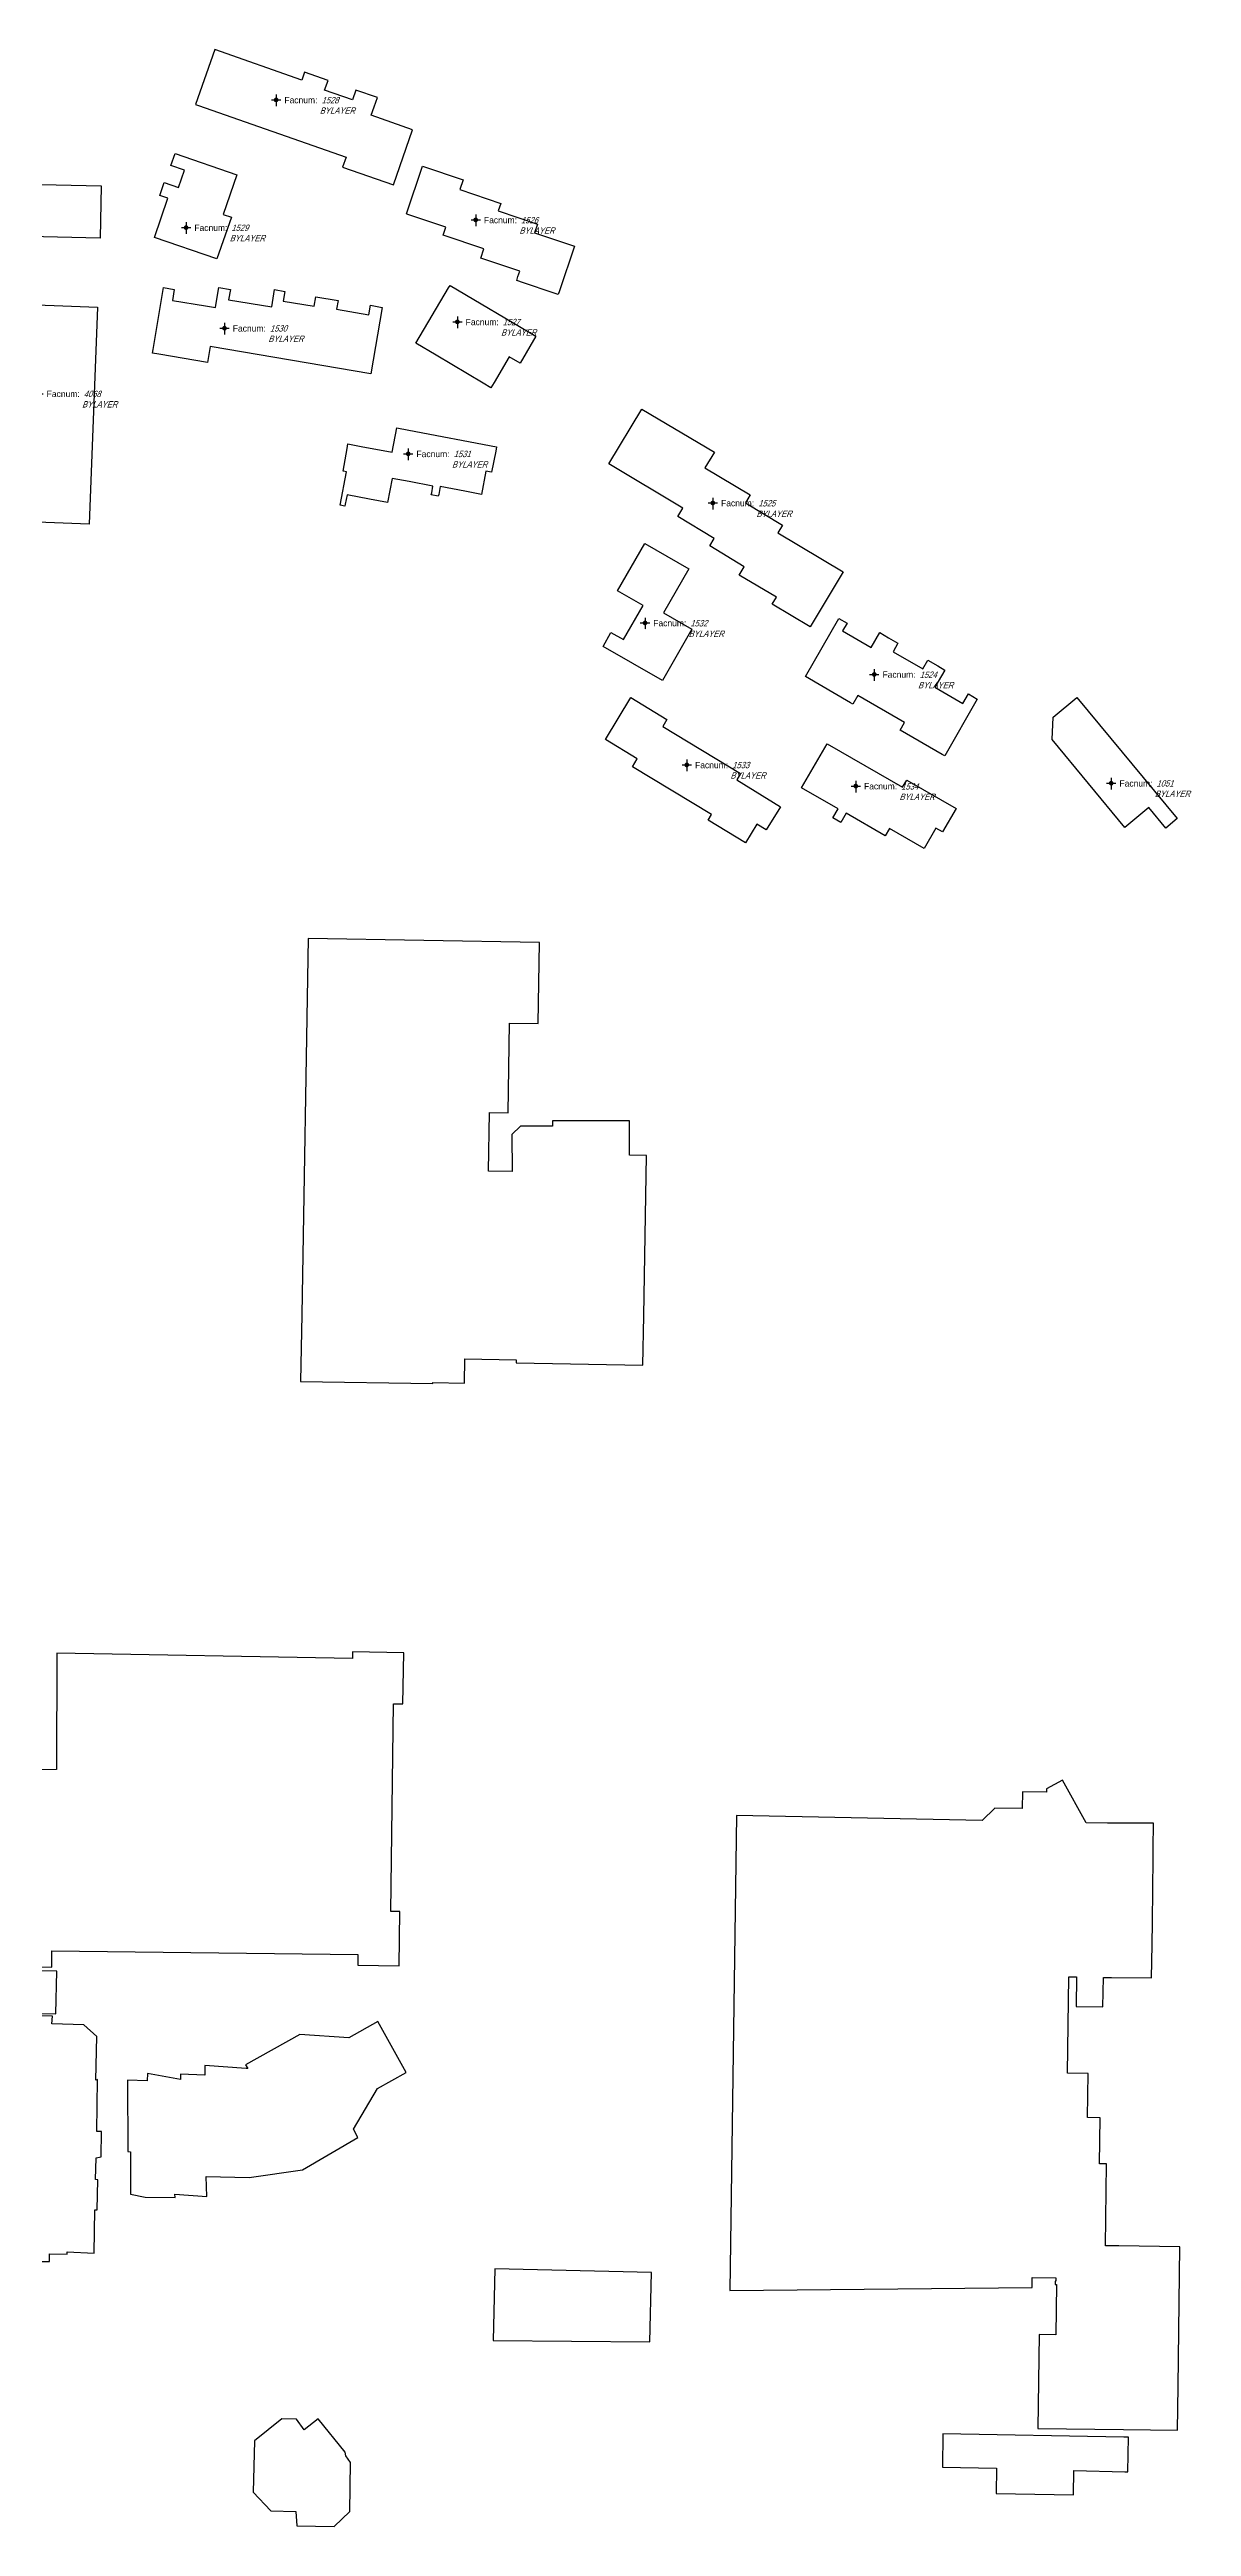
# Model space of a CAD drawing. Header units: inches. Extents: x 1273557 to 1282364, y 239587 to 246310.
# Drawn here: x 1279336 to 1280091, y 244673 to 246310 of the extents above; entities that cross this region are included whole.
import ezdxf
from ezdxf.enums import TextEntityAlignment as Align

# ---------------------------------------------------------------- set-up
doc = ezdxf.new("R2010")
doc.units = ezdxf.units.IN
doc.header["$MEASUREMENT"] = 0
doc.linetypes.add('DASHED2', pattern=[0.375, 0.25, -0.125])
doc.layers.add('BLDG-DATA', color=159, linetype='DASHED2', lineweight=30)
doc.layers.add('BLDG-NONUW-NOTUSED', color=5, linetype='Continuous', lineweight=30)
doc.layers.add('BLDG-UW', color=231, linetype='Continuous')
doc.styles.add('SS_LITE', font='FRABK.TTF', dxfattribs={"height": 16})

# ---------------------------------------------------------------- blocks, each defined once
blk = doc.blocks.new('*U1')
for p, q in [((-3.1, 0), (3.1, 0)), ((0, 3.5), (0, -4.2))]:
    blk.add_line(p, q)
at = {"const_width": 1.5}
blk.add_lwpolyline([(-0.8, 0, 1), (0.8, 0, 1)], format="xyb", close=True, dxfattribs=at)
at = {"layer": 'BLDG-DATA', "color": 1, "style": 'SS_LITE'}
blk.add_text('Facnum:', height=4.2, dxfattribs=at).set_placement((27.3, -2.2), align=Align.RIGHT)
at = {"layer": 'BLDG-DATA', "color": 7, "style": 'SS_LITE', "oblique": 20, "width": 0.9, "flags": 8}
for tag, p in [('FACNUM', (30, -2.2)), ('OBJECT', (28.8, -9.2))]:
    blk.add_attdef(tag, p, '', height=4.2, dxfattribs=at)

msp = doc.modelspace()

# ---------------------------------------------------------------- linework, layer by layer
at = {"layer": 'BLDG-NONUW-NOTUSED'}
for points in [[(1279502.9, 245474.3), (1279502.2, 245430.2), (1279589.6, 245428.8), (1279589.6, 245429.4), (1279610.5, 245429.1), (1279610.8, 245445), (1279644.6, 245444.4), (1279644.6, 245442.5), (1279728.4, 245441), (1279729, 245473.4), (1279730.8, 245579.4), (1279719.6, 245579.6), (1279719.6, 245602.4), (1279668.6, 245602.3), (1279668.6, 245598.9), (1279647.5, 245598.8), (1279641.8, 245593.4), (1279642, 245568.8), (1279626.4, 245569.1), (1279627.1, 245607.8), (1279639.3, 245607.6), (1279640.3, 245667), (1279659.2, 245666.7), (1279660.1, 245720.2), (1279507.2, 245722.8)], [(1279563.6, 245217.1), (1279569.8, 245217), (1279570.4, 245250.8), (1279536.5, 245251.4), (1279536.4, 245247), (1279341.1, 245250.5), (1279340.8, 245173.6), (1279085, 245171.4), (1279083.7, 245050), (1279337.7, 245043), (1279337.8, 245053.8), (1279540, 245051.3), (1279539.9, 245044.4), (1279567.3, 245044), (1279567.7, 245079.8), (1279561.9, 245079.9)], [(1279985.6, 244831.3), (1279985.7, 244838), (1280001.3, 244837.8), (1280001.3, 244835.6), (1280000.8, 244835.6), (1280000.8, 244833.3), (1280001.7, 244833.3), (1280001.3, 244800.1), (1279990.3, 244800.3), (1279989.5, 244738.2), (1280046.1, 244737.4), (1280081.7, 244737), (1280082.1, 244765.9), (1280083.3, 244858.2), (1280042.9, 244858.8), (1280034.2, 244858.9), (1280034.9, 244913.1), (1280030.2, 244913.1), (1280030.6, 244943.5), (1280022.2, 244943.6), (1280022.6, 244972.8), (1280009, 244973), (1280009.8, 245036.7), (1280015, 245036.6), (1280014.8, 245017.1), (1280032.4, 245016.9), (1280032.7, 245036.3), (1280038.1, 245036.2), (1280064.6, 245035.9), (1280064.9, 245057.8), (1280065, 245061.3), (1280065.1, 245069.4), (1280065.1, 245073), (1280065.6, 245115.3), (1280065.7, 245121.5), (1280065.9, 245138.1), (1280035.4, 245138.3), (1280021.3, 245138.4), (1280005.8, 245166.6), (1279995.2, 245160.8), (1279995.1, 245158.7), (1279979.3, 245159), (1279979.1, 245147.9), (1279961, 245148.2), (1279952.6, 245140), (1279790.2, 245143.2), (1279785.9, 244829.3)], [(1279340.4, 245012.3), (1279341, 245040.3), (1279296.4, 245041.2), (1279295.9, 245013.1)], [(1279438.9, 244971.6), (1279422.9, 244972.4), (1279422.9, 244968.8), (1279400.9, 244972.8), (1279400.8, 244967.9), (1279387.7, 244968.3), (1279387.9, 244921.1), (1279389.8, 244921), (1279389.7, 244893), (1279399.4, 244891.1), (1279419.3, 244890.8), (1279419.1, 244893.1), (1279440.1, 244891.5), (1279439.8, 244904.6), (1279468.2, 244904), (1279503.5, 244909.2), (1279540, 244930.4), (1279537.2, 244936), (1279553.1, 244962.8), (1279571.9, 244973.4), (1279553.3, 245007.2), (1279534, 244996.4), (1279501.7, 244998.6), (1279465.8, 244978.5), (1279467.4, 244976.1), (1279466.1, 244976.1), (1279438.8, 244978.1)], [(1279630.5, 244843.7), (1279629.4, 244796.4), (1279732.9, 244795.5), (1279734, 244841.2)], [(1279535.2, 244715.6), (1279532, 244720), (1279531.7, 244722.5), (1279513.7, 244744.6), (1279504.6, 244737.2), (1279499.4, 244744.4), (1279489.7, 244744.5), (1279471.8, 244730.1), (1279470.8, 244696), (1279482.6, 244683.7), (1279499.1, 244683.3), (1279499.7, 244673.9), (1279524.3, 244673.4), (1279534.8, 244683.2)], [(1280013.2, 244710.3), (1280046.9, 244709.6), (1280048.9, 244709.6), (1280049.3, 244732.4), (1280046.2, 244732.4), (1279926.7, 244734.6), (1279926.3, 244712.5), (1279962.2, 244711.9), (1279961.9, 244695.1), (1280012.9, 244694.2)]]:
    msp.add_lwpolyline(points, close=True, dxfattribs=at)
msp.add_lwpolyline([(1279321.8, 244848.6), (1279336.3, 244848.5), (1279336.2, 244853.5), (1279348, 244853.3), (1279347.9, 244855), (1279365.7, 244854), (1279366.1, 244882.7), (1279367.8, 244882.7), (1279368.1, 244902.5), (1279366.7, 244902.6), (1279367.1, 244917), (1279370.4, 244917.6), (1279370.5, 244934.4), (1279367.4, 244934.4), (1279368, 244968.7), (1279366.9, 244968.4), (1279367.4, 244997.3), (1279358.9, 245004.9), (1279337.7, 245005.5), (1279338.1, 245010.7), (1279224.4, 245012.4)], dxfattribs=at)
at = {"layer": 'BLDG-UW'}
for points in [[(1279532.3, 246239.3), (1279529.9, 246232.6), (1279563.5, 246220.9), (1279576.2, 246257.4), (1279548.8, 246267), (1279550.7, 246272.6), (1279552.9, 246278.7), (1279538.7, 246283.6), (1279536.4, 246277.1), (1279518, 246283.5), (1279520.3, 246290), (1279504.8, 246295.4), (1279503, 246290.2), (1279445.4, 246310.4), (1279432.8, 246274.1), (1279434.7, 246273.4)], [(1279419.3, 246241.6), (1279460.1, 246227.6), (1279451, 246201.4), (1279456.4, 246199.6), (1279446.9, 246172.1), (1279405.7, 246186.2), (1279414.5, 246212.1), (1279409.1, 246214), (1279412, 246222.5), (1279421.4, 246219.3), (1279425.4, 246230.7), (1279416.5, 246233.7)], [(1279201.3, 246224.1), (1279370.4, 246220.3), (1279369.6, 246185.8), (1279200.5, 246189.6)], [(1279609.6, 246224.3), (1279607.4, 246217.9), (1279634.5, 246208.7), (1279632.8, 246203.7), (1279658.8, 246195), (1279656.8, 246189.3), (1279683.3, 246180.4), (1279673.3, 246151), (1279672.5, 246148.5), (1279669.1, 246149.7), (1279649.5, 246156.3), (1279645, 246157.8), (1279645.8, 246160.3), (1279647, 246163.9), (1279621.2, 246172.6), (1279623.3, 246178.7), (1279596.3, 246187.8), (1279598.1, 246193), (1279573.1, 246201.4), (1279572.1, 246201.9), (1279582.7, 246233.4)], [(1279455.8, 246151.9), (1279454.6, 246145), (1279483.1, 246140.3), (1279485, 246151.8), (1279491.8, 246150.5), (1279490.7, 246144.1), (1279511.1, 246140.7), (1279512.2, 246147), (1279526.9, 246144.5), (1279525.9, 246138.7), (1279547.2, 246135.1), (1279548.3, 246141.4), (1279556.1, 246140), (1279548.5, 246096), (1279442.5, 246114.2), (1279440.7, 246103.5), (1279408.4, 246109.1), (1279404.3, 246109.8), (1279404.7, 246112.1), (1279411.6, 246153.1), (1279418.7, 246151.9), (1279417.5, 246144.6), (1279439.3, 246140.9), (1279445.9, 246139.8), (1279447.3, 246148), (1279448.1, 246153.2)], [(1279600, 246152.9), (1279601, 246154.5), (1279657.6, 246120.9), (1279647.2, 246103.2), (1279640.1, 246107.4), (1279630, 246090.3), (1279628, 246086.9), (1279622.9, 246089.9), (1279591.7, 246108.4), (1279578.4, 246116.3)], [(1279304.7, 246142.6), (1279368, 246140.1), (1279362.4, 245996.7), (1279299.2, 245999.1)], [(1279727.7, 246072.8), (1279775.8, 246044.3), (1279769.4, 246034), (1279799.4, 246016), (1279796.3, 246010.8), (1279820.7, 245996.1), (1279817.6, 245990.9), (1279860.7, 245965.3), (1279838.9, 245928.9), (1279813.8, 245943.8), (1279816.6, 245948.4), (1279792.1, 245963.1), (1279795.4, 245968.6), (1279772.6, 245982.3), (1279775.5, 245987.3), (1279751.4, 246001.8), (1279754.8, 246007.3), (1279705.9, 246036.5)], [(1279573.7, 246058.9), (1279631.6, 246047.8), (1279631.1, 246045), (1279628.4, 246031.1), (1279624.6, 246031.8), (1279621.8, 246016.4), (1279610.7, 246018.5), (1279594.5, 246021.6), (1279593.5, 246016.2), (1279593.2, 246015.1), (1279588.5, 246016), (1279588.8, 246017.5), (1279589.6, 246021.8), (1279574, 246024.8), (1279562.6, 246026.9), (1279559.6, 246011), (1279547.8, 246013.2), (1279533, 246016.1), (1279531.7, 246009.9), (1279531.5, 246008.7), (1279528.3, 246009.2), (1279532.5, 246031.3), (1279530.6, 246031.7), (1279530.2, 246031.7), (1279533, 246046.7), (1279533.5, 246049.7), (1279542.1, 246048), (1279562.6, 246044.2), (1279565.7, 246060.4)], [(1279758.7, 245967.2), (1279742, 245938), (1279760.8, 245927.2), (1279741.4, 245893.4), (1279702.2, 245915.9), (1279707.3, 245925.2), (1279715.5, 245920.4), (1279728.5, 245942.9), (1279711.6, 245952.6), (1279729.6, 245983.9)], [(1279863.4, 245931.2), (1279860.4, 245926.2), (1279879.3, 245915.3), (1279884.9, 245925), (1279890.8, 245921.5), (1279896.9, 245918), (1279893.7, 245912.4), (1279913.3, 245901.1), (1279916.7, 245906.9), (1279923.3, 245903), (1279928, 245900.3), (1279921.4, 245888.9), (1279939.9, 245878.2), (1279943.6, 245884.5), (1279949.4, 245881), (1279927.9, 245843.7), (1279926.2, 245844.5), (1279898.5, 245860.6), (1279901.3, 245865.6), (1279870.4, 245883.4), (1279867.2, 245877.8), (1279865.6, 245878.7), (1279835.8, 245896), (1279858, 245934.3)], [(1279720.5, 245882.1), (1279744.3, 245867.7), (1279741.5, 245863), (1279793, 245831.9), (1279790.5, 245827.7), (1279819.3, 245809.9), (1279809.9, 245794.6), (1279803.6, 245798.4), (1279796.2, 245786.2), (1279771.5, 245801.1), (1279771.5, 245801.1), (1279771.5, 245801.1), (1279773.7, 245804.8), (1279773.7, 245804.8), (1279773.7, 245804.8), (1279773.7, 245804.8), (1279773.7, 245804.8), (1279773.7, 245804.8), (1279721.5, 245836.4), (1279724.7, 245841.7), (1279703.6, 245854.4)], [(1280015.1, 245882.1), (1280081.6, 245802.1), (1280074.1, 245795.8), (1280062.7, 245809.5), (1280046.9, 245796.2), (1279998.8, 245854.3), (1279999.5, 245869.2)], [(1279833.3, 245822.5), (1279850.2, 245851.6), (1279900, 245822.8), (1279902.8, 245827.5), (1279935.4, 245808.7), (1279926.4, 245793.3), (1279922.1, 245795.9), (1279914.3, 245782.3), (1279891.4, 245795.6), (1279888.6, 245790.7), (1279862.7, 245805.7), (1279859.2, 245799.6), (1279853.9, 245802.6), (1279857.4, 245808.6), (1279833.3, 245822.5)]]:
    msp.add_lwpolyline(points, close=True, dxfattribs=at)

# ---------------------------------------------------------------- block references
at = {"layer": 'BLDG-DATA'}
ref = msp.add_blockref('*U1', (1279486, 246277.1), dxfattribs=at)
ref.add_attrib('FACNUM', '1528', (1279516, 246274.8), dxfattribs={"color": 7, "height": 4.2, "style": 'SS_LITE', "oblique": 20, "width": 0.9})
ref.add_attrib('OBJECT', 'BYLAYER', (1279514.8, 246267.9), dxfattribs={"color": 7, "height": 4.2, "style": 'SS_LITE', "oblique": 20, "width": 0.9})
ref = msp.add_blockref('*U1', (1279426.5, 246192.7), dxfattribs=at)
ref.add_attrib('FACNUM', '1529', (1279456.4, 246190.5), dxfattribs={"color": 7, "height": 4.2, "style": 'SS_LITE', "oblique": 20, "width": 0.9})
ref.add_attrib('OBJECT', 'BYLAYER', (1279455.3, 246183.6), dxfattribs={"color": 7, "height": 4.2, "style": 'SS_LITE', "oblique": 20, "width": 0.9})
ref = msp.add_blockref('*U1', (1279617.9, 246197.8), dxfattribs=at)
ref.add_attrib('FACNUM', '1526', (1279647.8, 246195.5), dxfattribs={"color": 7, "height": 4.2, "style": 'SS_LITE', "oblique": 20, "width": 0.9})
ref.add_attrib('OBJECT', 'BYLAYER', (1279646.7, 246188.6), dxfattribs={"color": 7, "height": 4.2, "style": 'SS_LITE', "oblique": 20, "width": 0.9})
ref = msp.add_blockref('*U1', (1279451.9, 246126.2), dxfattribs=at)
ref.add_attrib('FACNUM', '1530', (1279481.9, 246124), dxfattribs={"color": 7, "height": 4.2, "style": 'SS_LITE', "oblique": 20, "width": 0.9})
ref.add_attrib('OBJECT', 'BYLAYER', (1279480.8, 246117.1), dxfattribs={"color": 7, "height": 4.2, "style": 'SS_LITE', "oblique": 20, "width": 0.9})
ref = msp.add_blockref('*U1', (1279605.8, 246130.4), dxfattribs=at)
ref.add_attrib('FACNUM', '1527', (1279635.7, 246128.2), dxfattribs={"color": 7, "height": 4.2, "style": 'SS_LITE', "oblique": 20, "width": 0.9})
ref.add_attrib('OBJECT', 'BYLAYER', (1279634.6, 246121.3), dxfattribs={"color": 7, "height": 4.2, "style": 'SS_LITE', "oblique": 20, "width": 0.9})
ref = msp.add_blockref('*U1', (1279328.9, 246082.9), dxfattribs=at)
ref.add_attrib('FACNUM', '4068', (1279358.8, 246080.7), dxfattribs={"color": 7, "height": 4.2, "style": 'SS_LITE', "oblique": 20, "width": 0.9})
ref.add_attrib('OBJECT', 'BYLAYER', (1279357.7, 246073.8), dxfattribs={"color": 7, "height": 4.2, "style": 'SS_LITE', "oblique": 20, "width": 0.9})
ref = msp.add_blockref('*U1', (1279573.3, 246043.2), dxfattribs=at)
ref.add_attrib('FACNUM', '1531', (1279603.3, 246041), dxfattribs={"color": 7, "height": 4.2, "style": 'SS_LITE', "oblique": 20, "width": 0.9})
ref.add_attrib('OBJECT', 'BYLAYER', (1279602.2, 246034.1), dxfattribs={"color": 7, "height": 4.2, "style": 'SS_LITE', "oblique": 20, "width": 0.9})
ref = msp.add_blockref('*U1', (1279774.6, 246010.7), dxfattribs=at)
ref.add_attrib('FACNUM', '1525', (1279804.6, 246008.4), dxfattribs={"color": 7, "height": 4.2, "style": 'SS_LITE', "oblique": 20, "width": 0.9})
ref.add_attrib('OBJECT', 'BYLAYER', (1279803.4, 246001.5), dxfattribs={"color": 7, "height": 4.2, "style": 'SS_LITE', "oblique": 20, "width": 0.9})
ref = msp.add_blockref('*U1', (1279729.8, 245931.4), dxfattribs=at)
ref.add_attrib('FACNUM', '1532', (1279759.7, 245929.1), dxfattribs={"color": 7, "height": 4.2, "style": 'SS_LITE', "oblique": 20, "width": 0.9})
ref.add_attrib('OBJECT', 'BYLAYER', (1279758.6, 245922.2), dxfattribs={"color": 7, "height": 4.2, "style": 'SS_LITE', "oblique": 20, "width": 0.9})
ref = msp.add_blockref('*U1', (1279881.3, 245897.4), dxfattribs=at)
ref.add_attrib('FACNUM', '1524', (1279911.3, 245895.1), dxfattribs={"color": 7, "height": 4.2, "style": 'SS_LITE', "oblique": 20, "width": 0.9})
ref.add_attrib('OBJECT', 'BYLAYER', (1279910.2, 245888.2), dxfattribs={"color": 7, "height": 4.2, "style": 'SS_LITE', "oblique": 20, "width": 0.9})
ref = msp.add_blockref('*U1', (1279757.4, 245837.6), dxfattribs=at)
ref.add_attrib('FACNUM', '1533', (1279787.4, 245835.4), dxfattribs={"color": 7, "height": 4.2, "style": 'SS_LITE', "oblique": 20, "width": 0.9})
ref.add_attrib('OBJECT', 'BYLAYER', (1279786.2, 245828.5), dxfattribs={"color": 7, "height": 4.2, "style": 'SS_LITE', "oblique": 20, "width": 0.9})
ref = msp.add_blockref('*U1', (1279869.1, 245823.6), dxfattribs=at)
ref.add_attrib('FACNUM', '1534', (1279899.1, 245821.3), dxfattribs={"color": 7, "height": 4.2, "style": 'SS_LITE', "oblique": 20, "width": 0.9})
ref.add_attrib('OBJECT', 'BYLAYER', (1279897.9, 245814.4), dxfattribs={"color": 7, "height": 4.2, "style": 'SS_LITE', "oblique": 20, "width": 0.9})
ref = msp.add_blockref('*U1', (1280037.9, 245825.5), dxfattribs=at)
ref.add_attrib('FACNUM', '1051', (1280067.8, 245823.3), dxfattribs={"color": 7, "height": 4.2, "style": 'SS_LITE', "oblique": 20, "width": 0.9})
ref.add_attrib('OBJECT', 'BYLAYER', (1280066.7, 245816.4), dxfattribs={"color": 7, "height": 4.2, "style": 'SS_LITE', "oblique": 20, "width": 0.9})

doc.saveas('drawing.dxf')
